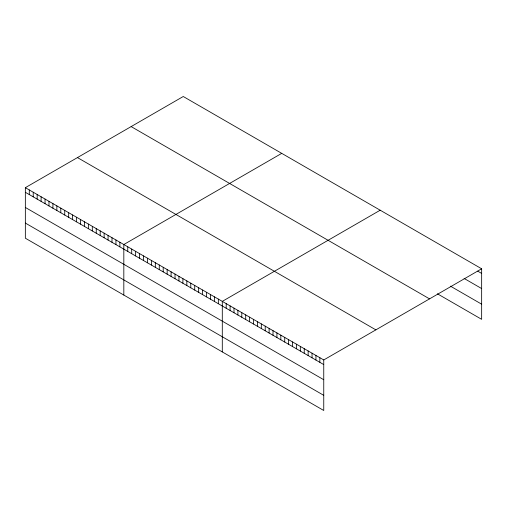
<?xml version="1.0" encoding="UTF-8"?>
<svg xmlns="http://www.w3.org/2000/svg" width="507" height="507" viewBox="0 0 507 507"><rect width="100%" height="100%" fill="white"/><g stroke="black" fill="none" stroke-linecap="round" stroke-linejoin="round"><path stroke-width="0.76" d="M25.35 187.672L323.751 359.951L323.751 410.493L25.35 238.214L25.35 187.672L183.249 96.507L481.65 268.786L481.65 319.328L437.427 293.8M281.721 153.361L123.822 244.52L123.822 295.068M380.193 210.209L222.294 301.373L222.294 351.921M323.751 359.951L481.65 268.786M477.746 271.156L481.65 273.412M464.089 278.425L481.65 288.565M450.431 286.151L481.65 304.175M131.142 126.592L429.543 298.87M77.457 157.588L375.858 329.867M25.35 192.299L323.751 364.577M25.35 207.452L323.751 379.73M25.35 223.061L323.751 395.34M319.847 357.695L319.847 362.321M315.943 355.445L315.943 360.071M312.039 353.189L312.039 357.815M308.142 350.939L308.142 355.565M304.238 348.683L304.238 353.309M300.334 346.433L300.334 351.059M296.43 344.177L296.43 348.803M292.533 341.927L292.533 346.554M288.629 339.671L288.629 344.297M284.725 337.421L284.725 342.048M280.827 335.165L280.827 339.791M276.923 332.915L276.923 337.542M273.02 330.659L273.02 335.285M269.116 328.409L269.116 333.036M265.218 326.153L265.218 330.786M261.314 323.903L261.314 328.53M257.41 321.647L257.41 326.28M253.513 319.397L253.513 324.024M249.609 317.141L249.609 321.774M245.705 314.891L245.705 319.518M241.801 312.642L241.801 317.268M237.903 310.385L237.903 315.012M234 308.136L234 312.762M230.096 305.879L230.096 310.506M226.198 303.63L226.198 308.256M218.352 299.098L218.352 303.725M214.417 296.823L214.417 301.456M210.475 294.554L210.475 299.181M206.539 292.279L206.539 296.906M202.597 290.004L202.597 294.63M198.662 287.729L198.662 292.355M194.72 285.454L194.72 290.08M190.784 283.179L190.784 287.811M186.842 280.91L186.842 285.536M182.907 278.635L182.907 283.261M178.965 276.359L178.965 280.986M175.029 274.084L175.029 278.711M171.087 271.809L171.087 276.435M167.152 269.54L167.152 274.167M163.21 267.265L163.21 271.891M159.274 264.99L159.274 269.616M155.332 262.715L155.332 267.341M151.397 260.44L151.397 265.066M147.455 258.164L147.455 262.791M143.513 255.896L143.513 260.522M139.577 253.62L139.577 258.247M135.635 251.345L135.635 255.972M131.7 249.07L131.7 253.696M127.758 246.795L127.758 251.421M119.88 242.251L119.88 246.877M115.945 239.976L115.945 244.602M112.003 237.701L112.003 242.327M108.067 235.425L108.067 240.052M104.125 233.15L104.125 237.777M100.19 230.875L100.19 235.508M96.248 228.606L96.248 233.233M92.312 226.331L92.312 230.958M88.37 224.056L88.37 228.682M84.435 221.781L84.435 226.407M80.493 219.506L80.493 224.132M76.557 217.23L76.557 221.863M72.615 214.962L72.615 219.588M68.679 212.687L68.679 217.313M64.738 210.411L64.738 215.038M60.802 208.136L60.802 212.763M56.86 205.861L56.86 210.487M52.924 203.586L52.924 208.219M48.983 201.317L48.983 205.943M45.047 199.042L45.047 203.668M41.105 196.767L41.105 201.393M37.169 194.492L37.169 199.118M33.228 192.216L33.228 196.843M29.292 189.941L29.292 194.574"/></g></svg>
